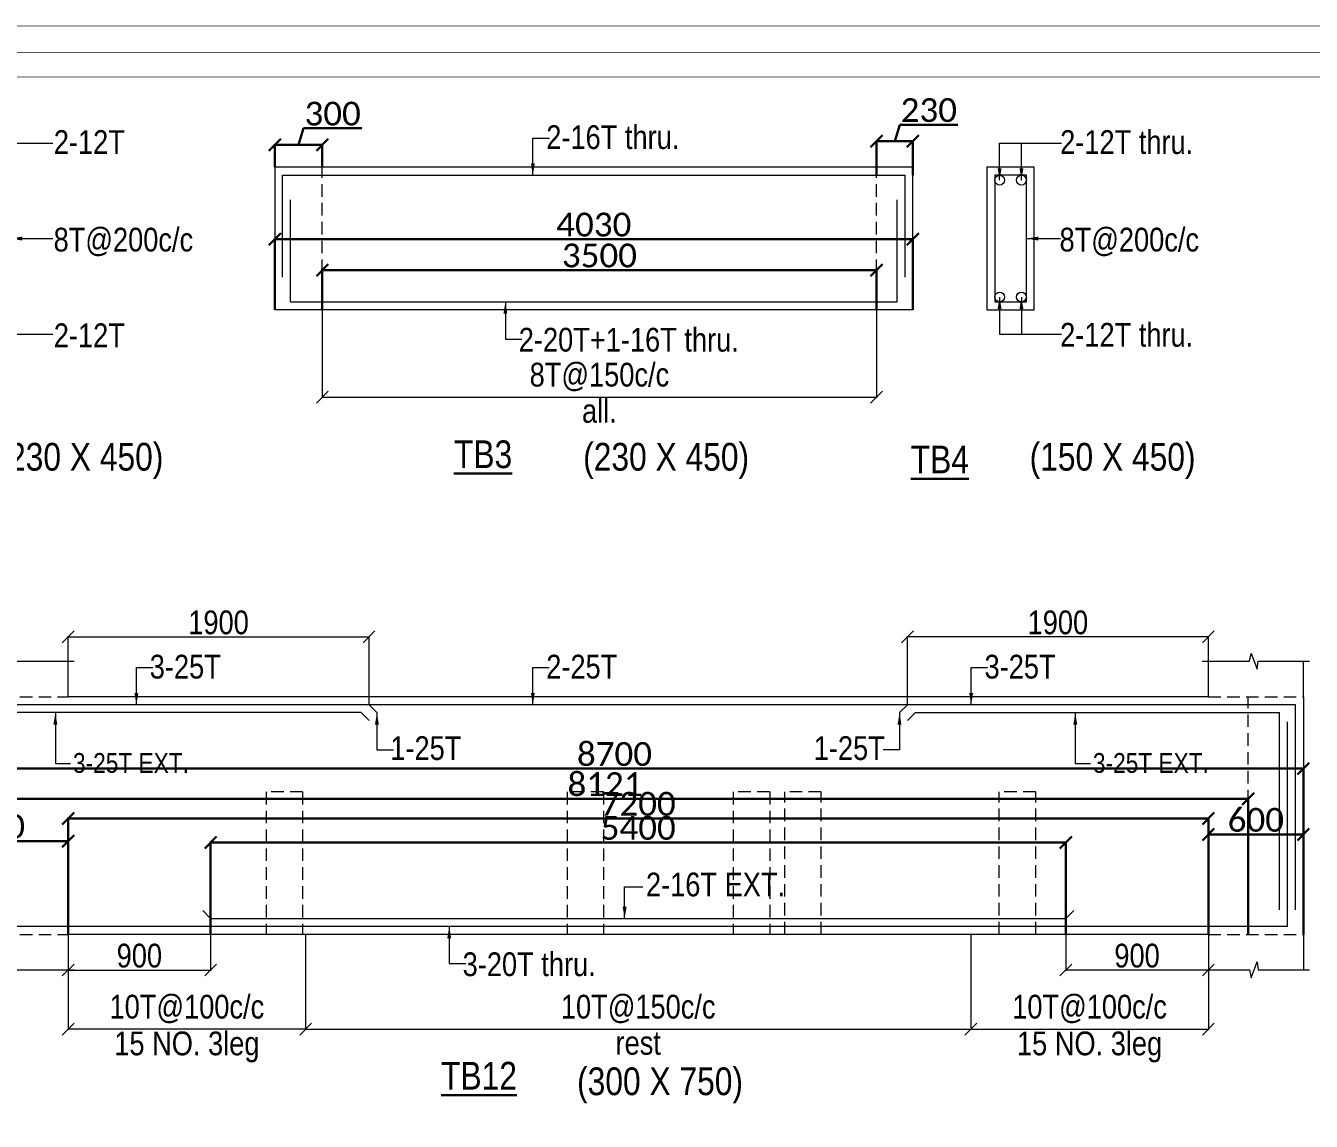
# Model space of a CAD drawing. Header units: millimetres. Extents: x 1112055 to 3390982, y -148532 to 766891.
# Drawn here: x 2959805 to 2976040, y 21237 to 35072 of the extents above; entities that cross this region are included whole.
import ezdxf
from ezdxf.enums import TextEntityAlignment as Align

# ---------------------------------------------------------------- set-up
doc = ezdxf.new("R2010")
doc.units = ezdxf.units.MM
doc.header["$PDMODE"] = 35
doc.header["$PDSIZE"] = -25
doc.linetypes.add('Hidden', pattern=[9.525, 6.35, -3.175])
for name, color, linetype, lineweight in [('B BEAM', 148, 'Continuous', 13), ('B BEAM IN LINE', 250, 'Continuous', 0), ('B BEAM NO', 215, 'Continuous', 18), ('B COL', 1, 'Continuous', 30), ('B STEEL', 34, 'Continuous', 15), ('B STEEL DIM', 216, 'Continuous', 13), ('B STEEL TEXT', 7, 'Continuous', 15), ('B STIRRUPS', 139, 'Continuous', 13), ('B TITLE BLOCK', 250, 'Continuous', 0)]:
    doc.layers.add(name, color=color, linetype=linetype, lineweight=lineweight)
doc.styles.add('Cali', font='calibri.ttf')
doc.styles.add('SWINC', font='swissc.ttf')
doc.dimstyles.new('BHOOMI', dxfattribs={"dimtxt": 230, "dimasz": 150, "dimexe": 10, "dimexo": 0, "dimgap": 25, "dimtad": 1, "dimdec": 0, "dimzin": 0, "dimdsep": 46, "dimtxsty": 'SWINC', "dimblk": 'OBLIQUE', "dimcen": 0.09, "dimclrd": 250, "dimclre": 250, "dimclrt": 256, "dimaunit": 1, "dimadec": 3, "dimazin": 0, "dimtfac": 1, "dimtdec": 0, "dimtofl": 0, "dimtmove": 1, "dimatfit": 3, "dimfxl": 100, "dimtolj": 1, "dimtzin": 0, "dimlwd": 9, "dimlwe": 5, "dimarcsym": 0})

# ---------------------------------------------------------------- blocks, each defined once
blk = doc.blocks.new('_Oblique')
at = {"color": 0, "linetype": 'ByBlock', "lineweight": -2}
blk.add_line((-0.5, -0.5), (0.5, 0.5), dxfattribs=at)
blk = doc.blocks.new('*D6091')
at = {"layer": 'B STIRRUPS', "color": 250, "lineweight": 0, "transparency": 16777216}
for p, q in [((2963550, 31484), (2963550, 30371)), ((2970549, 31484), (2970549, 30371)), ((2963550, 30381), (2970549, 30381))]:
    blk.add_line(p, q, dxfattribs=at)
at = {"layer": 'Defpoints', "color": 0, "lineweight": 40, "transparency": 16777216}
for p in [(2963550, 31484), (2970549, 31484), (2970549, 30381)]:
    blk.add_point(p, dxfattribs=at)
at = {"layer": 'B STIRRUPS', "color": 250, "lineweight": 0, "transparency": 16777216, "xscale": 150, "yscale": 150, "zscale": 150, "rotation": 180}
blk.add_blockref('_Oblique', (2963550, 30381), dxfattribs=at)
at = {"layer": 'B STIRRUPS', "color": 250, "lineweight": 0, "transparency": 16777216, "xscale": 150, "yscale": 150, "zscale": 150}
blk.add_blockref('_Oblique', (2970549, 30381), dxfattribs=at)
at = {"layer": 'B STIRRUPS', "transparency": 16777216, "char_height": 300, "attachment_point": 5, "style": 'SWINC'}
for s, insert in [('\\A1;8T@150c/c', (2967050, 30635)), ('all.', (2967050, 30206))]:
    blk.add_mtext(s, dxfattribs=dict(at, insert=insert))
blk = doc.blocks.new('*D6118')
at = {"layer": 'B STEEL DIM', "color": 250, "linetype": 'Hidden', "lineweight": 0, "ltscale": 500, "transparency": 16777216}
for p, q in [((2960340, 26597), (2960340, 27365)), ((2964140, 26497), (2964140, 27365))]:
    blk.add_line(p, q, dxfattribs=at)
at = {"layer": 'B STEEL DIM', "color": 250, "lineweight": 0, "ltscale": 500, "transparency": 16777216}
blk.add_line((2960340, 27355), (2964140, 27355), dxfattribs=at)
at = {"layer": 'Defpoints', "color": 0, "lineweight": 40, "transparency": 16777216}
for p in [(2964140, 27355), (2960340, 26597), (2964140, 26497)]:
    blk.add_point(p, dxfattribs=at)
at = {"layer": 'B STEEL DIM', "color": 250, "lineweight": 0, "transparency": 16777216, "xscale": 150, "yscale": 150, "zscale": 150, "rotation": 180}
blk.add_blockref('_Oblique', (2960340, 27355), dxfattribs=at)
at = {"layer": 'B STEEL DIM', "color": 250, "lineweight": 0, "transparency": 16777216, "xscale": 150, "yscale": 150, "zscale": 150}
blk.add_blockref('_Oblique', (2964140, 27355), dxfattribs=at)
at = {"layer": 'B STEEL DIM', "transparency": 16777216, "insert": (2962240, 27535), "char_height": 300, "attachment_point": 5, "style": 'SWINC'}
blk.add_mtext('\\A1;1900', dxfattribs=at)
blk = doc.blocks.new('*D6119')
at = {"layer": 'B STEEL DIM', "color": 250, "linetype": 'Hidden', "lineweight": 0, "ltscale": 500, "transparency": 16777216}
for p, q in [((2970940, 26497), (2970940, 27365)), ((2974740, 26597), (2974740, 27365))]:
    blk.add_line(p, q, dxfattribs=at)
at = {"layer": 'B STEEL DIM', "color": 250, "lineweight": 0, "ltscale": 500, "transparency": 16777216}
blk.add_line((2974740, 27355), (2970940, 27355), dxfattribs=at)
at = {"layer": 'Defpoints', "color": 0, "lineweight": 40, "transparency": 16777216}
for p in [(2970940, 27355), (2970940, 26497), (2974740, 26597)]:
    blk.add_point(p, dxfattribs=at)
at = {"layer": 'B STEEL DIM', "color": 250, "lineweight": 0, "transparency": 16777216, "xscale": 150, "yscale": 150, "zscale": 150, "rotation": 180}
blk.add_blockref('_Oblique', (2970940, 27355), dxfattribs=at)
at = {"layer": 'B STEEL DIM', "color": 250, "lineweight": 0, "transparency": 16777216, "xscale": 150, "yscale": 150, "zscale": 150}
blk.add_blockref('_Oblique', (2974740, 27355), dxfattribs=at)
at = {"layer": 'B STEEL DIM', "transparency": 16777216, "insert": (2972840, 27535), "char_height": 300, "attachment_point": 5, "style": 'SWINC'}
blk.add_mtext('\\A1;1900', dxfattribs=at)
blk = doc.blocks.new('*D6120')
at = {"layer": 'B STIRRUPS', "color": 250, "lineweight": 0, "transparency": 16777216}
for p, q in [((2963340, 23597), (2963340, 22390)), ((2971740, 23597), (2971740, 22390)), ((2963340, 22400), (2971740, 22400))]:
    blk.add_line(p, q, dxfattribs=at)
at = {"layer": 'Defpoints', "color": 0, "lineweight": 40, "transparency": 16777216}
for p in [(2963340, 23597), (2971740, 23597), (2971740, 22400)]:
    blk.add_point(p, dxfattribs=at)
at = {"layer": 'B STIRRUPS', "color": 250, "lineweight": 0, "transparency": 16777216, "xscale": 150, "yscale": 150, "zscale": 150, "rotation": 180}
blk.add_blockref('_Oblique', (2963340, 22400), dxfattribs=at)
at = {"layer": 'B STIRRUPS', "color": 250, "lineweight": 0, "transparency": 16777216, "xscale": 150, "yscale": 150, "zscale": 150}
blk.add_blockref('_Oblique', (2971740, 22400), dxfattribs=at)
at = {"layer": 'B STIRRUPS', "transparency": 16777216, "char_height": 300, "attachment_point": 5, "style": 'SWINC'}
for s, insert in [('\\A1;10T@150c/c', (2967540, 22654)), ('rest', (2967540, 22225))]:
    blk.add_mtext(s, dxfattribs=dict(at, insert=insert))
blk = doc.blocks.new('*D6121')
at = {"layer": 'B STIRRUPS', "color": 250, "lineweight": 0, "transparency": 16777216}
for p, q in [((2960340, 23597), (2960340, 22390)), ((2963340, 23597), (2963340, 22390)), ((2963340, 22400), (2960340, 22400))]:
    blk.add_line(p, q, dxfattribs=at)
at = {"layer": 'Defpoints', "color": 0, "lineweight": 40, "transparency": 16777216}
for p in [(2960340, 23597), (2963340, 23597), (2960340, 22400)]:
    blk.add_point(p, dxfattribs=at)
at = {"layer": 'B STIRRUPS', "color": 250, "lineweight": 0, "transparency": 16777216, "xscale": 150, "yscale": 150, "zscale": 150, "rotation": 180}
blk.add_blockref('_Oblique', (2960340, 22400), dxfattribs=at)
at = {"layer": 'B STIRRUPS', "color": 250, "lineweight": 0, "transparency": 16777216, "xscale": 150, "yscale": 150, "zscale": 150}
blk.add_blockref('_Oblique', (2963340, 22400), dxfattribs=at)
at = {"layer": 'B STIRRUPS', "transparency": 16777216, "char_height": 300, "attachment_point": 5, "style": 'SWINC'}
for s, insert in [('\\A1;10T@100c/c', (2961840, 22654)), ('15 NO. 3leg', (2961840, 22175))]:
    blk.add_mtext(s, dxfattribs=dict(at, insert=insert))
blk = doc.blocks.new('*D6122')
at = {"layer": 'B STEEL DIM', "color": 250, "linetype": 'Hidden', "lineweight": 0, "ltscale": 500, "transparency": 16777216}
for p, q in [((2962140, 23797), (2962140, 23137)), ((2960340, 23597), (2960340, 23137))]:
    blk.add_line(p, q, dxfattribs=at)
at = {"layer": 'B STEEL DIM', "color": 250, "lineweight": 0, "ltscale": 500, "transparency": 16777216}
blk.add_line((2960340, 23147), (2962140, 23147), dxfattribs=at)
at = {"layer": 'Defpoints', "color": 0, "lineweight": 40, "transparency": 16777216}
for p in [(2962140, 23797), (2960340, 23597), (2962140, 23147)]:
    blk.add_point(p, dxfattribs=at)
at = {"layer": 'B STEEL DIM', "color": 250, "lineweight": 0, "transparency": 16777216, "xscale": 150, "yscale": 150, "zscale": 150, "rotation": 180}
blk.add_blockref('_Oblique', (2960340, 23147), dxfattribs=at)
at = {"layer": 'B STEEL DIM', "color": 250, "lineweight": 0, "transparency": 16777216, "xscale": 150, "yscale": 150, "zscale": 150}
blk.add_blockref('_Oblique', (2962140, 23147), dxfattribs=at)
at = {"layer": 'B STEEL DIM', "transparency": 16777216, "insert": (2961240, 23327), "char_height": 300, "attachment_point": 5, "style": 'SWINC'}
blk.add_mtext('\\A1;900', dxfattribs=at)
blk = doc.blocks.new('*D6123')
at = {"layer": 'B STEEL DIM', "color": 250, "linetype": 'Hidden', "lineweight": 0, "ltscale": 500, "transparency": 16777216}
for p, q in [((2972940, 23797), (2972940, 23137)), ((2974740, 23597), (2974740, 23137))]:
    blk.add_line(p, q, dxfattribs=at)
at = {"layer": 'B STEEL DIM', "color": 250, "lineweight": 0, "ltscale": 500, "transparency": 16777216}
blk.add_line((2974740, 23147), (2972940, 23147), dxfattribs=at)
at = {"layer": 'Defpoints', "color": 0, "lineweight": 40, "transparency": 16777216}
for p in [(2972940, 23797), (2974740, 23597), (2972940, 23147)]:
    blk.add_point(p, dxfattribs=at)
at = {"layer": 'B STEEL DIM', "color": 250, "lineweight": 0, "transparency": 16777216, "xscale": 150, "yscale": 150, "zscale": 150, "rotation": 180}
blk.add_blockref('_Oblique', (2972940, 23147), dxfattribs=at)
at = {"layer": 'B STEEL DIM', "color": 250, "lineweight": 0, "transparency": 16777216, "xscale": 150, "yscale": 150, "zscale": 150}
blk.add_blockref('_Oblique', (2974740, 23147), dxfattribs=at)
at = {"layer": 'B STEEL DIM', "transparency": 16777216, "insert": (2973840, 23327), "char_height": 300, "attachment_point": 5, "style": 'SWINC'}
blk.add_mtext('\\A1;900', dxfattribs=at)
blk = doc.blocks.new('*D6127')
at = {"layer": 'B STIRRUPS', "color": 250, "lineweight": 0, "transparency": 16777216}
for p, q in [((2971740, 23597), (2971740, 22390)), ((2974740, 23597), (2974740, 22390)), ((2971740, 22400), (2974740, 22400))]:
    blk.add_line(p, q, dxfattribs=at)
at = {"layer": 'Defpoints', "color": 0, "lineweight": 40, "transparency": 16777216}
for p in [(2971740, 23597), (2974740, 23597), (2974740, 22400)]:
    blk.add_point(p, dxfattribs=at)
at = {"layer": 'B STIRRUPS', "color": 250, "lineweight": 0, "transparency": 16777216, "xscale": 150, "yscale": 150, "zscale": 150, "rotation": 180}
blk.add_blockref('_Oblique', (2971740, 22400), dxfattribs=at)
at = {"layer": 'B STIRRUPS', "color": 250, "lineweight": 0, "transparency": 16777216, "xscale": 150, "yscale": 150, "zscale": 150}
blk.add_blockref('_Oblique', (2974740, 22400), dxfattribs=at)
at = {"layer": 'B STIRRUPS', "transparency": 16777216, "char_height": 300, "attachment_point": 5, "style": 'SWINC'}
for s, insert in [('\\A1;10T@100c/c', (2973240, 22654)), ('15 NO. 3leg', (2973240, 22175))]:
    blk.add_mtext(s, dxfattribs=dict(at, insert=insert))
blk = doc.blocks.new('*D6627')
at = {"layer": 'Defpoints', "color": 3, "linetype": 'Hidden', "lineweight": 30, "ltscale": 1000, "transparency": 16777216}
for p, q in [((2962950, 31484), (2962950, 32386)), ((2971009, 31484), (2971009, 32386))]:
    blk.add_line(p, q, dxfattribs=at)
at = {"layer": 'Defpoints', "color": 3, "lineweight": 30, "ltscale": 1000, "transparency": 16777216}
blk.add_line((2962950, 32376), (2971009, 32376), dxfattribs=at)
at = {"layer": 'Defpoints', "color": 0, "lineweight": 40, "transparency": 16777216}
for p in [(2971009, 32376), (2962950, 31484), (2971009, 31484)]:
    blk.add_point(p, dxfattribs=at)
at = {"layer": 'Defpoints', "color": 3, "lineweight": 30, "transparency": 16777216, "xscale": 150, "yscale": 150, "zscale": 150, "rotation": 180}
blk.add_blockref('_Oblique', (2962950, 32376), dxfattribs=at)
at = {"layer": 'Defpoints', "color": 3, "lineweight": 30, "transparency": 16777216, "xscale": 150, "yscale": 150, "zscale": 150}
blk.add_blockref('_Oblique', (2971009, 32376), dxfattribs=at)
at = {"layer": 'Defpoints', "color": 3, "lineweight": 50, "transparency": 16777216, "insert": (2966979, 32559), "char_height": 300, "attachment_point": 5, "style": 'Cali'}
blk.add_mtext('\\A1;4030', dxfattribs=at)
blk = doc.blocks.new('*D6628')
at = {"layer": 'Defpoints', "color": 3, "linetype": 'Hidden', "lineweight": 30, "ltscale": 1000, "transparency": 16777216}
for p, q in [((2963550, 31484), (2963550, 31996)), ((2970549, 31484), (2970549, 31996))]:
    blk.add_line(p, q, dxfattribs=at)
at = {"layer": 'Defpoints', "color": 3, "lineweight": 30, "ltscale": 1000, "transparency": 16777216}
blk.add_line((2963550, 31986), (2970549, 31986), dxfattribs=at)
at = {"layer": 'Defpoints', "color": 0, "lineweight": 40, "transparency": 16777216}
for p in [(2970549, 31986), (2963550, 31484), (2970549, 31484)]:
    blk.add_point(p, dxfattribs=at)
at = {"layer": 'Defpoints', "color": 3, "lineweight": 30, "transparency": 16777216, "xscale": 150, "yscale": 150, "zscale": 150, "rotation": 180}
blk.add_blockref('_Oblique', (2963550, 31986), dxfattribs=at)
at = {"layer": 'Defpoints', "color": 3, "lineweight": 30, "transparency": 16777216, "xscale": 150, "yscale": 150, "zscale": 150}
blk.add_blockref('_Oblique', (2970549, 31986), dxfattribs=at)
at = {"layer": 'Defpoints', "color": 3, "lineweight": 50, "transparency": 16777216, "insert": (2967050, 32169), "char_height": 300, "attachment_point": 5, "style": 'Cali'}
blk.add_mtext('\\A1;3500', dxfattribs=at)
blk = doc.blocks.new('*D6629')
at = {"layer": 'Defpoints', "color": 3, "lineweight": 30, "ltscale": 1000, "transparency": 16777216}
for p, q in [((2963312, 33776), (2963250, 33567)), ((2964051, 33776), (2963312, 33776)), ((2963550, 33567), (2962950, 33567))]:
    blk.add_line(p, q, dxfattribs=at)
at = {"layer": 'Defpoints', "color": 3, "linetype": 'Hidden', "lineweight": 30, "ltscale": 1000, "transparency": 16777216}
for p, q in [((2962950, 33284), (2962950, 33577)), ((2963550, 33284), (2963550, 33577))]:
    blk.add_line(p, q, dxfattribs=at)
at = {"layer": 'Defpoints', "color": 0, "lineweight": 40, "transparency": 16777216}
for p in [(2962950, 33567), (2962950, 33284), (2963550, 33284)]:
    blk.add_point(p, dxfattribs=at)
at = {"layer": 'Defpoints', "color": 3, "lineweight": 30, "transparency": 16777216, "xscale": 150, "yscale": 150, "zscale": 150, "rotation": 180}
blk.add_blockref('_Oblique', (2962950, 33567), dxfattribs=at)
at = {"layer": 'Defpoints', "color": 3, "lineweight": 30, "transparency": 16777216, "xscale": 150, "yscale": 150, "zscale": 150}
blk.add_blockref('_Oblique', (2963550, 33567), dxfattribs=at)
at = {"layer": 'Defpoints', "color": 3, "lineweight": 50, "transparency": 16777216, "insert": (2963681, 33960), "char_height": 300, "attachment_point": 5, "style": 'Cali'}
blk.add_mtext('\\A1;300', dxfattribs=at)
blk = doc.blocks.new('*D6630')
at = {"layer": 'Defpoints', "color": 3, "lineweight": 30, "ltscale": 1000, "transparency": 16777216}
for p, q in [((2970842, 33821), (2970779, 33613)), ((2971578, 33821), (2970842, 33821)), ((2970549, 33613), (2971009, 33613))]:
    blk.add_line(p, q, dxfattribs=at)
at = {"layer": 'Defpoints', "color": 3, "linetype": 'Hidden', "lineweight": 30, "ltscale": 1000, "transparency": 16777216}
for p, q in [((2970549, 33184), (2970549, 33623)), ((2971009, 33184), (2971009, 33623))]:
    blk.add_line(p, q, dxfattribs=at)
at = {"layer": 'Defpoints', "color": 0, "lineweight": 40, "transparency": 16777216}
for p in [(2971009, 33613), (2970549, 33184), (2971009, 33184)]:
    blk.add_point(p, dxfattribs=at)
at = {"layer": 'Defpoints', "color": 3, "lineweight": 30, "transparency": 16777216, "xscale": 150, "yscale": 150, "zscale": 150, "rotation": 180}
blk.add_blockref('_Oblique', (2970549, 33613), dxfattribs=at)
at = {"layer": 'Defpoints', "color": 3, "lineweight": 30, "transparency": 16777216, "xscale": 150, "yscale": 150, "zscale": 150}
blk.add_blockref('_Oblique', (2971009, 33613), dxfattribs=at)
at = {"layer": 'Defpoints', "color": 3, "lineweight": 50, "transparency": 16777216, "insert": (2971210, 34005), "char_height": 300, "attachment_point": 5, "style": 'Cali'}
blk.add_mtext('\\A1;230', dxfattribs=at)
blk = doc.blocks.new('*D6659')
at = {"layer": 'Defpoints', "color": 3, "linetype": 'Hidden', "lineweight": 30, "ltscale": 1000, "transparency": 16777216}
for p, q in [((2958540, 23597), (2958540, 25700)), ((2975940, 23597), (2975940, 25700))]:
    blk.add_line(p, q, dxfattribs=at)
at = {"layer": 'Defpoints', "color": 3, "lineweight": 30, "ltscale": 1000, "transparency": 16777216}
blk.add_line((2958540, 25690), (2975940, 25690), dxfattribs=at)
at = {"layer": 'Defpoints', "color": 0, "lineweight": 40, "transparency": 16777216}
for p in [(2975940, 25690), (2958540, 23597), (2975940, 23597)]:
    blk.add_point(p, dxfattribs=at)
at = {"layer": 'Defpoints', "color": 3, "lineweight": 30, "transparency": 16777216, "xscale": 150, "yscale": 150, "zscale": 150, "rotation": 180}
blk.add_blockref('_Oblique', (2958540, 25690), dxfattribs=at)
at = {"layer": 'Defpoints', "color": 3, "lineweight": 30, "transparency": 16777216, "xscale": 150, "yscale": 150, "zscale": 150}
blk.add_blockref('_Oblique', (2975940, 25690), dxfattribs=at)
at = {"layer": 'Defpoints', "color": 3, "lineweight": 50, "transparency": 16777216, "insert": (2967240, 25873), "char_height": 300, "attachment_point": 5, "style": 'Cali'}
blk.add_mtext('\\A1;8700', dxfattribs=at)
blk = doc.blocks.new('*D6660')
at = {"layer": 'Defpoints', "color": 3, "linetype": 'Hidden', "lineweight": 30, "ltscale": 1000, "transparency": 16777216}
for p, q in [((2959000, 23597), (2959000, 25319)), ((2975243, 23597), (2975243, 25319))]:
    blk.add_line(p, q, dxfattribs=at)
at = {"layer": 'Defpoints', "color": 3, "lineweight": 30, "ltscale": 1000, "transparency": 16777216}
blk.add_line((2959000, 25309), (2975243, 25309), dxfattribs=at)
at = {"layer": 'Defpoints', "color": 0, "lineweight": 40, "transparency": 16777216}
for p in [(2975243, 25309), (2959000, 23597), (2975243, 23597)]:
    blk.add_point(p, dxfattribs=at)
at = {"layer": 'Defpoints', "color": 3, "lineweight": 30, "transparency": 16777216, "xscale": 150, "yscale": 150, "zscale": 150, "rotation": 180}
blk.add_blockref('_Oblique', (2959000, 25309), dxfattribs=at)
at = {"layer": 'Defpoints', "color": 3, "lineweight": 30, "transparency": 16777216, "xscale": 150, "yscale": 150, "zscale": 150}
blk.add_blockref('_Oblique', (2975243, 25309), dxfattribs=at)
at = {"layer": 'Defpoints', "color": 3, "lineweight": 50, "transparency": 16777216, "insert": (2967121, 25493), "char_height": 300, "attachment_point": 5, "style": 'Cali'}
blk.add_mtext('\\A1;8121', dxfattribs=at)
blk = doc.blocks.new('*D6661')
at = {"layer": 'Defpoints', "color": 3, "linetype": 'Hidden', "lineweight": 30, "ltscale": 1000, "transparency": 16777216}
for p, q in [((2960340, 23597), (2960340, 25071)), ((2974740, 23597), (2974740, 25071))]:
    blk.add_line(p, q, dxfattribs=at)
at = {"layer": 'Defpoints', "color": 3, "lineweight": 30, "ltscale": 1000, "transparency": 16777216}
blk.add_line((2960340, 25061), (2974740, 25061), dxfattribs=at)
at = {"layer": 'Defpoints', "color": 0, "lineweight": 40, "transparency": 16777216}
for p in [(2974740, 25061), (2960340, 23597), (2974740, 23597)]:
    blk.add_point(p, dxfattribs=at)
at = {"layer": 'Defpoints', "color": 3, "lineweight": 30, "transparency": 16777216, "xscale": 150, "yscale": 150, "zscale": 150, "rotation": 180}
blk.add_blockref('_Oblique', (2960340, 25061), dxfattribs=at)
at = {"layer": 'Defpoints', "color": 3, "lineweight": 30, "transparency": 16777216, "xscale": 150, "yscale": 150, "zscale": 150}
blk.add_blockref('_Oblique', (2974740, 25061), dxfattribs=at)
at = {"layer": 'Defpoints', "color": 3, "lineweight": 50, "transparency": 16777216, "insert": (2967540, 25245), "char_height": 300, "attachment_point": 5, "style": 'Cali'}
blk.add_mtext('\\A1;7200', dxfattribs=at)
blk = doc.blocks.new('*D6662')
at = {"layer": 'Defpoints', "color": 3, "linetype": 'Hidden', "lineweight": 30, "ltscale": 1000, "transparency": 16777216}
for p, q in [((2962140, 23597), (2962140, 24766)), ((2972940, 23597), (2972940, 24766))]:
    blk.add_line(p, q, dxfattribs=at)
at = {"layer": 'Defpoints', "color": 3, "lineweight": 30, "ltscale": 1000, "transparency": 16777216}
blk.add_line((2962140, 24756), (2972940, 24756), dxfattribs=at)
at = {"layer": 'Defpoints', "color": 0, "lineweight": 40, "transparency": 16777216}
for p in [(2972940, 24756), (2962140, 23597), (2972940, 23597)]:
    blk.add_point(p, dxfattribs=at)
at = {"layer": 'Defpoints', "color": 3, "lineweight": 30, "transparency": 16777216, "xscale": 150, "yscale": 150, "zscale": 150, "rotation": 180}
blk.add_blockref('_Oblique', (2962140, 24756), dxfattribs=at)
at = {"layer": 'Defpoints', "color": 3, "lineweight": 30, "transparency": 16777216, "xscale": 150, "yscale": 150, "zscale": 150}
blk.add_blockref('_Oblique', (2972940, 24756), dxfattribs=at)
at = {"layer": 'Defpoints', "color": 3, "lineweight": 50, "transparency": 16777216, "insert": (2967540, 24940), "char_height": 300, "attachment_point": 5, "style": 'Cali'}
blk.add_mtext('\\A1;5400', dxfattribs=at)
blk = doc.blocks.new('*D6663')
at = {"layer": 'Defpoints', "color": 3, "linetype": 'Hidden', "lineweight": 30, "ltscale": 1000, "transparency": 16777216}
for p, q in [((2958540, 23597), (2958540, 24785)), ((2960340, 23597), (2960340, 24785))]:
    blk.add_line(p, q, dxfattribs=at)
at = {"layer": 'Defpoints', "color": 3, "lineweight": 30, "ltscale": 1000, "transparency": 16777216}
blk.add_line((2960340, 24775), (2958540, 24775), dxfattribs=at)
at = {"layer": 'Defpoints', "color": 0, "lineweight": 40, "transparency": 16777216}
for p in [(2958540, 24775), (2958540, 23597), (2960340, 23597)]:
    blk.add_point(p, dxfattribs=at)
at = {"layer": 'Defpoints', "color": 3, "lineweight": 30, "transparency": 16777216, "xscale": 150, "yscale": 150, "zscale": 150, "rotation": 180}
blk.add_blockref('_Oblique', (2958540, 24775), dxfattribs=at)
at = {"layer": 'Defpoints', "color": 3, "lineweight": 30, "transparency": 16777216, "xscale": 150, "yscale": 150, "zscale": 150}
blk.add_blockref('_Oblique', (2960340, 24775), dxfattribs=at)
at = {"layer": 'Defpoints', "color": 3, "lineweight": 50, "transparency": 16777216, "insert": (2959440, 24959), "char_height": 300, "attachment_point": 5, "style": 'Cali'}
blk.add_mtext('\\A1;900', dxfattribs=at)
blk = doc.blocks.new('*D6664')
at = {"layer": 'Defpoints', "color": 3, "linetype": 'Hidden', "lineweight": 30, "ltscale": 1000, "transparency": 16777216}
for p, q in [((2974740, 23597), (2974740, 24869)), ((2975940, 23597), (2975940, 24869))]:
    blk.add_line(p, q, dxfattribs=at)
at = {"layer": 'Defpoints', "color": 3, "lineweight": 30, "ltscale": 1000, "transparency": 16777216}
blk.add_line((2974740, 24859), (2975940, 24859), dxfattribs=at)
at = {"layer": 'Defpoints', "color": 0, "lineweight": 40, "transparency": 16777216}
for p in [(2975940, 24859), (2974740, 23597), (2975940, 23597)]:
    blk.add_point(p, dxfattribs=at)
at = {"layer": 'Defpoints', "color": 3, "lineweight": 30, "transparency": 16777216, "xscale": 150, "yscale": 150, "zscale": 150, "rotation": 180}
blk.add_blockref('_Oblique', (2974740, 24859), dxfattribs=at)
at = {"layer": 'Defpoints', "color": 3, "lineweight": 30, "transparency": 16777216, "xscale": 150, "yscale": 150, "zscale": 150}
blk.add_blockref('_Oblique', (2975940, 24859), dxfattribs=at)
at = {"layer": 'Defpoints', "color": 3, "lineweight": 50, "transparency": 16777216, "insert": (2975340, 25042), "char_height": 300, "attachment_point": 5, "style": 'Cali'}
blk.add_mtext('\\A1;600', dxfattribs=at)

msp = doc.modelspace()

# ---------------------------------------------------------------- linework, layer by layer
at = {"color": 252, "lineweight": 0, "ltscale": 25, "const_width": 7.31}
msp.add_lwpolyline([(2905358, -64430.5), (2905358, 35068.1), (3056577, 35068.1), (3056577, -64430.5)], close=True, dxfattribs=at)
at = {"layer": 'B BEAM', "lineweight": 13}
for p, q in [((2962949.5, 33283.6), (2962949.5, 31483.6)), ((2971009.5, 33283.6, 0), (2962949.5, 33283.6, 0)), ((2971009.5, 31483.6), (2971009.5, 33283.6)), ((2971009.5, 31483.6), (2962949.5, 31483.6, 0)), ((2974740, 26597.2, 0), (2960340, 26597.2, 0)), ((2975940, 26597.2, 0), (2975940, 23597.2, 0)), ((2974740, 23597.2, 0), (2960340, 23597.2, 0))]:
    msp.add_line(p, q, dxfattribs=at)
msp.add_lwpolyline([(2971941.6, 31483.6), (2972541.6, 31483.6), (2972541.6, 33283.6), (2971941.6, 33283.6)], close=True, dxfattribs=at)
at = {"layer": 'B BEAM IN LINE', "color": 250, "linetype": 'Hidden', "lineweight": 0, "ltscale": 25}
for p, q in [((2963549.5, 31483.6), (2963549.5, 33283.6)), ((2970549.5, 31483.6), (2970549.5, 33283.6)), ((2958540, 26597.2, 0), (2960340, 26597.2, 0)), ((2974740, 26597.2, 0), (2975940, 26597.2, 0)), ((2975242.9, 23597.2, 0), (2975242.9, 26597.2, 0)), ((2962841.4, 25397.2, 0), (2962841.4, 23597.2, 0)), ((2963301.4, 25397.2, 0), (2962841.4, 25397.2, 0)), ((2963301.4, 25397.2, 0), (2963301.4, 23597.2, 0)), ((2966641.4, 25397.2, 0), (2966641.4, 23597.2, 0)), ((2967101.4, 25397.2, 0), (2966641.4, 25397.2, 0)), ((2967101.4, 25397.2, 0), (2967101.4, 23597.2, 0)), ((2968740, 25397.2, 0), (2968740, 23597.2, 0)), ((2969200, 25397.2, 0), (2968740, 25397.2, 0)), ((2969200, 25397.2, 0), (2969200, 23597.2, 0)), ((2969389.7, 23597.2, 0), (2969389.7, 25397.2, 0)), ((2969849.7, 25397.2, 0), (2969389.7, 25397.2, 0)), ((2969849.7, 23597.2, 0), (2969849.7, 25397.2, 0)), ((2972100, 23597.2, 0), (2972100, 25397.2, 0)), ((2972560, 25397.2, 0), (2972100, 25397.2, 0)), ((2972560, 23597.2, 0), (2972560, 25397.2, 0)), ((2958540, 23597.2, 0), (2960340, 23597.2, 0)), ((2974740, 23597.2, 0), (2975940, 23597.2, 0))]:
    msp.add_line(p, q, dxfattribs=at)
at = {"layer": 'B COL', "color": 1, "lineweight": 13}
for p, q in [((2960340, 26597.2, 0), (2960340, 27046.9, 0)), ((2974740, 26597.2, 0), (2974740, 27046.9, 0)), ((2975940, 26597.2, 0), (2975940, 27046.9, 0)), ((2960340, 23597.2, 0), (2960340, 23147.4, 0)), ((2974740, 23597.2, 0), (2974740, 23147.4, 0)), ((2975940, 23597.2, 0), (2975940, 23147.4, 0))]:
    msp.add_line(p, q, dxfattribs=at)
at = {"layer": 'B COL', "color": 1, "lineweight": 13, "elevation": 0}
for points in [[(2958462.1, 27046.9), (2959439.4, 27046.9), (2959458.9, 27144.9), (2959535.7, 26946), (2959548.2, 27046.9), (2960417.9, 27046.9)], [(2974662.1, 27046.9), (2975261.8, 27046.9), (2975281.3, 27144.9), (2975358.1, 26946), (2975370.6, 27046.9), (2976017.9, 27046.9)], [(2958462.1, 23147.4), (2959466.8, 23147.4), (2959486.3, 23049.4), (2959563, 23248.3), (2959575.6, 23147.4), (2960417.9, 23147.4)], [(2974662.1, 23147.4), (2975261.8, 23147.4), (2975281.3, 23049.4), (2975358.1, 23248.3), (2975370.6, 23147.4), (2976017.9, 23147.4)]]:
    msp.add_lwpolyline(points, dxfattribs=at)
at = {"layer": 'B STEEL', "color": 34, "lineweight": 9, "ltscale": 25}
for p, q in [((2963049.5, 31895.6, 0), (2963049.5, 33183.6, 0)), ((2963049.5, 33183.6, 0), (2970909.5, 33183.6, 0)), ((2970909.5, 31895.6, 0), (2970909.5, 33183.6, 0)), ((2963149.5, 31583.6), (2963149.5, 32871.7, 0)), ((2970809.5, 31583.6, 0), (2970809.5, 32871.7, 0)), ((2963149.5, 31583.6, 0), (2970809.5, 31583.6, 0)), ((2975840, 26497.2, 0), (2958640, 26497.2, 0)), ((2975840, 23909.1, 0), (2975840, 26497.2, 0)), ((2964040, 26397.2, 0), (2958840, 26397.2, 0)), ((2971040, 26397.2, 0), (2975640, 26397.2, 0)), ((2975640, 23909.1, 0), (2975640, 26397.2, 0)), ((2975740, 23697.2, 0), (2975740, 26282.7, 0)), ((2975740, 23697.2, 0), (2958740, 23697.2, 0))]:
    msp.add_line(p, q, dxfattribs=at)
at = {"layer": 'B STEEL', "lineweight": 9}
for p, q in [((2964140, 26497.2, 0), (2964240, 26397.2, 0)), ((2970940, 26497.2, 0), (2970840, 26397.2, 0)), ((2964040, 26397.2, 0), (2964140, 26297.2, 0)), ((2971040, 26397.2, 0), (2970940, 26297.2, 0))]:
    msp.add_line(p, q, dxfattribs=at)
at = {"layer": 'B STEEL', "lineweight": 15}
for p, q in [((2962140, 23797.2, 0), (2962040, 23897.2, 0)), ((2972940, 23797.2, 0), (2973040, 23897.2, 0)), ((2962140, 23797.2, 0), (2972940, 23797.2, 0))]:
    msp.add_line(p, q, dxfattribs=at)
at = {"layer": 'B STEEL', "color": 34, "lineweight": 9, "ltscale": 25}
msp.add_lwpolyline([(2972041.6, 31583.6), (2972441.6, 31583.6), (2972441.6, 33183.6), (2972041.6, 33183.6)], close=True, dxfattribs=at)
for centre in [(2972103.8, 33121.5), (2972379.4, 33121.5, 0), (2972103.8, 31645.8, 0), (2972379.4, 31645.8, 0)]:
    msp.add_circle(centre, 62.2, dxfattribs=at)
at = {"layer": 'B TITLE BLOCK', "color": 1, "ltscale": 25, "const_width": 7.31}
msp.add_lwpolyline([(2905694.7, -64093.8), (2905694.7, 34731.4), (3056240.2, 34731.4), (3056240.2, -64093.8)], close=True, dxfattribs=at)
at = {"layer": 'B TITLE BLOCK', "color": 250, "lineweight": 0, "ltscale": 25, "const_width": 7.31}
msp.add_lwpolyline([(2906001.1, -63787.4), (2906001.1, 34425), (3055933.9, 34425), (3055933.9, -63787.4)], close=True, dxfattribs=at)

# ---------------------------------------------------------------- texts
at = {"layer": 'B BEAM NO', "lineweight": 30, "style": 'SWINC'}
for s, p in [('(230 X 450)', (2960495.5, 29453.5, 0)), ('%%UTB3', (2965580.8, 29485, 0)), ('(230 X 450)', (2967892.5, 29453.5, 0)), ('%%UTB4', (2971349.5, 29419.2, 0)), ('(150 X 450)', (2973530.7, 29453.5, 0)), ('%%UTB12', (2965529.4, 21637.3, 0)), ('(300 X 750)', (2967815.6, 21567, 0))]:
    msp.add_text(s, height=350, dxfattribs=at).set_placement(p, align=Align.CENTER)
at = {"layer": 'B STEEL TEXT', "style": 'SWINC'}
for s, height, p in [('2-16T thru.', 300, (2966378.7, 33514.5, 0)), ('2-12T', 300, (2960159.2, 33452.7, 0)), ('2-12T thru.', 300, (2972868.5, 33452.7, 0)), ('8T@200c/c', 300, (2960156.9, 32220.5, 0)), ('8T@200c/c', 300, (2972860.4, 32220.5, 0)), ('2-12T', 300, (2960159.2, 31012.3, 0)), ('2-20T+1-16T thru.', 300, (2966031.3, 30956.5, 0)), ('2-12T thru.', 300, (2972868.5, 31018.7, 0)), ('3-25T', 300, (2961371.2, 26828, 0)), ('2-25T', 300, (2966378.5, 26828, 0)), ('3-25T', 300, (2971913.9, 26828, 0)), ('1-25T', 300, (2964409.1, 25799.5, 0)), ('1-25T', 300, (2969756.6, 25799.5, 0)), ('3-25T EXT.', 250, (2960401.5, 25636.9, 0)), ('3-25T EXT.', 250, (2973282.3, 25636.9, 0)), ('2-16T EXT.', 300, (2967637.8, 24077, 0)), ('3-20T thru.', 300, (2965322.6, 23070, 0))]:
    msp.add_text(s, height=height, dxfattribs=at).set_placement(p)

# ---------------------------------------------------------------- dimensions: what is measured, and where the dimension line sits
at = {"layer": 'B STEEL DIM', "color": 250, "ltscale": 500}
for base, p1, p2, override, picture, middle in [((2964140, 27355, 0), (2960340, 26597.2, 0), (2964140, 26497.2, 0), {"dimscale": 1, "dimtxt": 300, "dimasz": 150, "dimgap": 30, "dimlfac": 0.5, "dimtxsty": 'SWINC', "dimblk1": 'Oblique', "dimblk2": 'Oblique', "dimsah": 1, "dimlwd": 0, "dimlwe": 0}, '*D6118', (2962240, 27535, 0)), ((2962140, 23146.8, 0), (2960340, 23597.2, 0), (2962140, 23797.2, 0), {"dimtxt": 300, "dimgap": 30, "dimlfac": 0.5, "dimblk1": 'Oblique', "dimblk2": 'Oblique', "dimsah": 1, "dimlwd": 0, "dimlwe": 0}, '*D6122', (2961240, 23326.8, 0))]:
    dim = msp.add_linear_dim(base=base, p1=p1, p2=p2, angle=180, dimstyle='BHOOMI', override=override, dxfattribs=at)
    dim.commit()
    dim.dimension.update_dxf_attribs({"geometry": picture, "text_midpoint": middle})
for base, p1, p2, override, picture, middle in [((2970940, 27355, 0), (2974740, 26597.2, 0), (2970940, 26497.2, 0), {"dimscale": 1, "dimtxt": 300, "dimasz": 150, "dimgap": 30, "dimlfac": 0.5, "dimtxsty": 'SWINC', "dimblk1": 'Oblique', "dimblk2": 'Oblique', "dimsah": 1, "dimlwd": 0, "dimlwe": 0}, '*D6119', (2972840, 27535, 0)), ((2972940, 23146.8, 0), (2974740, 23597.2, 0), (2972940, 23797.2, 0), {"dimtxt": 300, "dimgap": 30, "dimlfac": 0.5, "dimblk1": 'Oblique', "dimblk2": 'Oblique', "dimsah": 1, "dimlwd": 0, "dimlwe": 0}, '*D6123', (2973840, 23326.8, 0))]:
    dim = msp.add_linear_dim(base=base, p1=p1, p2=p2, dimstyle='BHOOMI', override=override, dxfattribs=at)
    dim.commit()
    dim.dimension.update_dxf_attribs({"geometry": picture, "text_midpoint": middle})
at = {"layer": 'B STIRRUPS'}
for base, p1, p2, text, override, picture, middle in [((2970549.5, 30381.4), (2963549.5, 31483.6), (2970549.5, 31483.6), '8T@150c/c\\Xall.', {"dimscale": 1, "dimtxt": 300, "dimgap": 25, "dimlfac": 0.5, "dimtxsty": 'SWINC', "dimblk1": 'Oblique', "dimblk2": 'Oblique', "dimsah": 1, "dimlwd": 0, "dimlwe": 0}, '*D6091', (2967049.5, 30381.4)), ((2960340, 22400, 0), (2963340, 23597.2, 0), (2960340, 23597.2, 0), '10T@100c/c\\X15 NO. 3leg', {"dimtxt": 300, "dimlfac": 0.5, "dimblk1": 'Oblique', "dimblk2": 'Oblique', "dimsah": 1, "dimlwd": 0, "dimlwe": 0}, '*D6121', (2961840, 22400, 0))]:
    dim = msp.add_linear_dim(base=base, p1=p1, p2=p2, angle=180, text=text, dimstyle='BHOOMI', override=override, dxfattribs=at)
    dim.commit()
    dim.dimension.update_dxf_attribs({"geometry": picture, "text_midpoint": middle})
for base, p1, p2, text, picture, middle in [((2971740, 22400, 0), (2963340, 23597.2, 0), (2971740, 23597.2, 0), '10T@150c/c\\Xrest', '*D6120', (2967540, 22400, 0)), ((2974740, 22400, 0), (2971740, 23597.2, 0), (2974740, 23597.2, 0), '10T@100c/c\\X15 NO. 3leg', '*D6127', (2973240, 22400, 0))]:
    dim = msp.add_linear_dim(base=base, p1=p1, p2=p2, text=text, dimstyle='BHOOMI', override={"dimtxt": 300, "dimlfac": 0.5, "dimblk1": 'Oblique', "dimblk2": 'Oblique', "dimsah": 1, "dimlwd": 0, "dimlwe": 0}, dxfattribs=at)
    dim.commit()
    dim.dimension.update_dxf_attribs({"geometry": picture, "text_midpoint": middle})
at = {"layer": 'Defpoints', "color": 3, "lineweight": 50, "ltscale": 1000}
for base, p1, p2, picture, middle in [((2962949.5, 33567.3), (2963549.5, 33283.6), (2962949.5, 33283.6), '*D6629', (2963342.1, 33959.6)), ((2971009.5, 33612.8), (2970549.5, 33183.6, 0), (2971009.5, 33183.6, 0), '*D6630', (2970872.1, 34005.2)), ((2971009.5, 32375.5), (2962949.5, 31483.6), (2971009.5, 31483.6), '*D6627', (2966979.5, 32559.2)), ((2970549.5, 31985.5), (2963549.5, 31483.6), (2970549.5, 31483.6), '*D6628', (2967049.5, 32169.2)), ((2975940, 25689.8), (2958540, 23597.2, 0), (2975940, 23597.2, 0), '*D6659', (2967240, 25873.5)), ((2975242.9, 25309.1), (2959000, 23597.2, 0), (2975242.9, 23597.2, 0), '*D6660', (2967121.5, 25492.8)), ((2974740, 25061), (2960340, 23597.2, 0), (2974740, 23597.2, 0), '*D6661', (2967540, 25244.7)), ((2975940, 24858.6), (2974740, 23597.2, 0), (2975940, 23597.2, 0), '*D6664', (2975340, 25042.3)), ((2958540, 24775.1), (2960340, 23597.2, 0), (2958540, 23597.2, 0), '*D6663', (2959440, 24958.7)), ((2972940, 24755.9), (2962140, 23597.2, 0), (2972940, 23597.2, 0), '*D6662', (2967540, 24939.6))]:
    dim = msp.add_linear_dim(base=base, p1=p1, p2=p2, dimstyle='BHOOMI', override={"dimtxt": 300, "dimgap": 30, "dimlfac": 0.5, "dimtxsty": 'Cali', "dimblk1": 'Oblique', "dimblk2": 'Oblique', "dimsah": 1, "dimclrd": 3, "dimclre": 3, "dimclrt": 3, "dimlwd": 30, "dimlwe": 30}, dxfattribs=at)
    dim.commit()
    dim.dimension.update_dxf_attribs({"geometry": picture, "text_midpoint": middle})

# ---------------------------------------------------------------- leaders
at = {"layer": 'B STEEL TEXT'}
for points in [[(2966209.6, 33183.6, 0), (2966209.6, 33652.3, 0), (2966417.4, 33652.3, 0)], [(2958955, 33121.5), (2958955, 33590.2), (2960145.7, 33590.2)], [(2972103.8, 33121.5), (2972103.8, 33590.2), (2972885, 33590.2)], [(2972379.4, 33121.5, 0), (2972379.4, 33590.2, 0), (2972885, 33590.2, 0)], [(2959612.8, 32383.6), (2960145.7, 32383.6)], [(2972441.6, 32383.6), (2972873.2, 32383.6)], [(2958955, 31645.8), (2958955, 31177.1), (2960145.7, 31177.1)], [(2965862.2, 31583.6, 0), (2965862.2, 31114.9, 0), (2966070, 31114.9, 0)], [(2972103.8, 31645.8, 0), (2972103.8, 31177.1, 0), (2972885, 31177.1, 0)], [(2972379.4, 31645.8, 0), (2972379.4, 31177.1, 0), (2972885, 31177.1, 0)], [(2961202.1, 26497.2, 0), (2961202.1, 26965.9, 0), (2961409.9, 26965.9, 0)], [(2966209.4, 26497.2, 0), (2966209.4, 26965.9, 0), (2966417.2, 26965.9, 0)], [(2971744.8, 26497.2, 0), (2971744.8, 26965.9, 0), (2971952.6, 26965.9, 0)], [(2960179, 26397.2, 0), (2960179, 25753.2, 0), (2960371.2, 25753.2, 0)], [(2964240, 26397.2, 0), (2964240, 25928.4, 0), (2964447.8, 25928.4, 0)], [(2970840, 26397.2, 0), (2970840, 25928.4, 0), (2970632.2, 25928.4, 0)], [(2973059.8, 26397.2, 0), (2973059.8, 25753.2, 0), (2973252, 25753.2, 0)], [(2967368.4, 23797.2, 0), (2967368.4, 24195.5, 0), (2967596.2, 24195.5, 0)], [(2965153.5, 23697.2, 0), (2965153.5, 23228.4, 0), (2965361.3, 23228.4, 0)]]:
    msp.add_leader(points, dimstyle='BHOOMI', override={"dimtad": 0, "dimclrd": 256, "dimlwd": 0}, dxfattribs=at)

doc.saveas('drawing.dxf')
